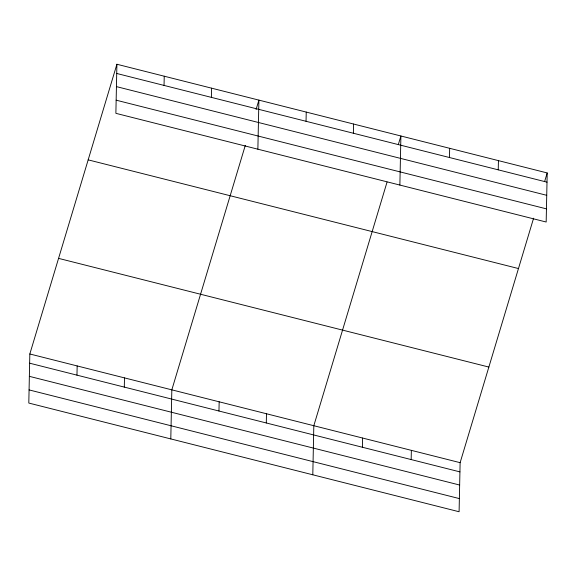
<?xml version="1.0" encoding="UTF-8"?>
<svg xmlns="http://www.w3.org/2000/svg" width="576" height="576" viewBox="0 0 576 576"><rect width="100%" height="100%" fill="white"/><g stroke="black" fill="none" stroke-linecap="round" stroke-linejoin="round"><path stroke-width="0.86" d="M116.906 64.253L115.877 113.328L546.17 222.019L547.2 172.944L116.906 64.253L29.83 353.981L28.8 403.056L459.094 511.747L460.123 462.672L533.599 218.189M76.968 375.149L77.162 365.933M124.301 387.101L124.495 377.892M164.045 85.421L164.239 76.205M170.798 438.926L171.828 389.851L245.304 145.368M211.378 97.38L211.572 88.164M218.966 411.019L219.161 401.803M257.875 149.198L258.905 100.123L256.082 109.512M266.299 422.971L266.486 413.762M306.043 121.291L306.238 112.075M312.797 474.79L313.819 425.714L387.043 182.088M353.376 133.243L353.57 124.034M362.398 447.25L362.592 438.034M399.874 185.062L400.903 135.994L398.333 144.526M411.163 459.569L411.358 450.353M449.474 157.522L449.669 148.306M498.24 169.841L498.434 160.625M544.637 181.483L547.2 172.944M116.712 73.462L547.006 182.16M116.438 86.616L546.732 195.314M116.15 100.174L546.444 208.865M88.171 159.862L518.465 268.553M58.565 258.372L488.858 367.063M29.83 353.981L460.123 462.672M29.635 363.19L459.929 471.888M29.362 376.344L459.655 485.042M29.074 389.902L459.367 498.593"/></g></svg>
